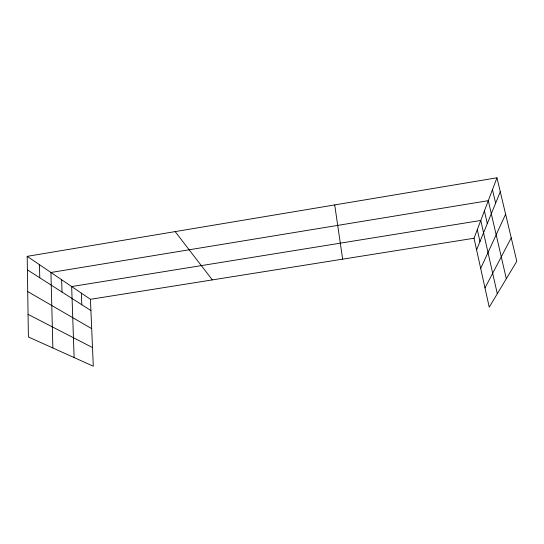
<?xml version="1.0" encoding="UTF-8"?>
<svg xmlns="http://www.w3.org/2000/svg" width="544" height="544" viewBox="0 0 544 544"><rect width="100%" height="100%" fill="white"/><g stroke="black" fill="none" stroke-linecap="round" stroke-linejoin="round"><path stroke-width="0.82" d="M496.964 177.793L516.8 261.283L489.233 307.183L474.035 238.245L496.964 177.793L27.2 256.346L28.39 336.967L93.296 366.207L90.433 299.309L27.2 256.346M476.592 249.846L500.283 191.753M480.692 268.444L505.614 214.207M484.99 287.932L511.231 237.844M90.433 299.309L474.035 238.245M28.057 314.371L92.494 347.548M27.724 291.564L91.684 328.637M27.397 269.858L90.916 310.576M175.161 231.608L212.316 279.908M492.463 189.666L495.625 203.17M506.321 278.739L488.288 200.675L50.939 272.476L52.863 347.99M484.405 210.916L487.295 223.604M497.298 293.76L480.78 220.47L71.665 286.559L74.12 357.564M477.292 229.656L479.958 241.597M334.71 204.925L342.652 259.162M81.342 293.134L81.797 304.735M61.642 279.745L62.016 292.053M39.488 264.697L39.753 277.78"/></g></svg>
